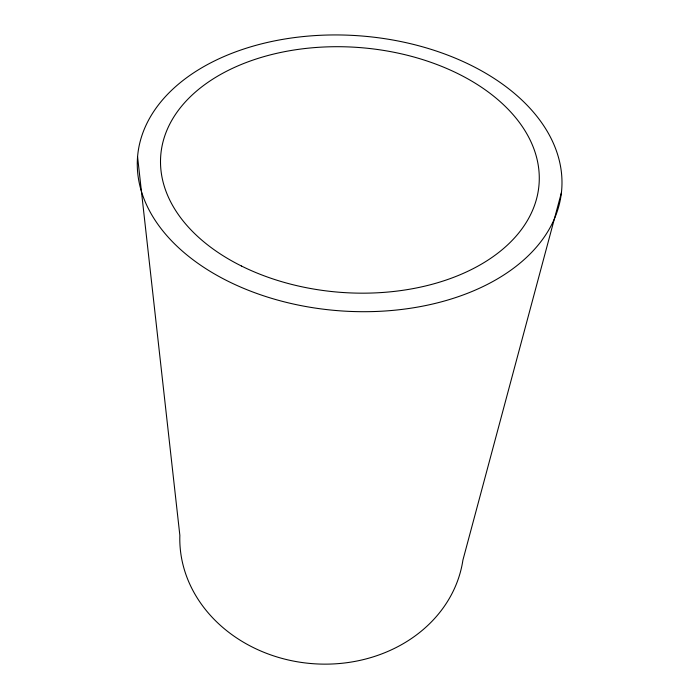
<?xml version="1.0" encoding="UTF-8"?>
<svg xmlns="http://www.w3.org/2000/svg" width="699" height="699" viewBox="0 0 699 699"><rect width="100%" height="100%" fill="white"/><g stroke="black" fill="none" stroke-linecap="round" stroke-linejoin="round"><path stroke-width="1.05" d="M561.419 192.618A212.697 137.843 4.3 0 1 230.312 282.344A212.697 137.843 4.3 0 1 257.18 44.998A212.697 137.843 4.3 0 1 561.419 192.618L462.913 560.1A142.255 122.421 4.3 0 1 310.775 663.517A142.255 122.421 4.3 0 1 179.853 535.364L137.581 156.856M241.452 266.013A189.691 122.753 4.3 0 0 538.58 188.73A189.691 122.753 4.3 0 0 269.648 55.064A189.691 122.753 4.3 0 0 241.452 266.013"/></g></svg>
